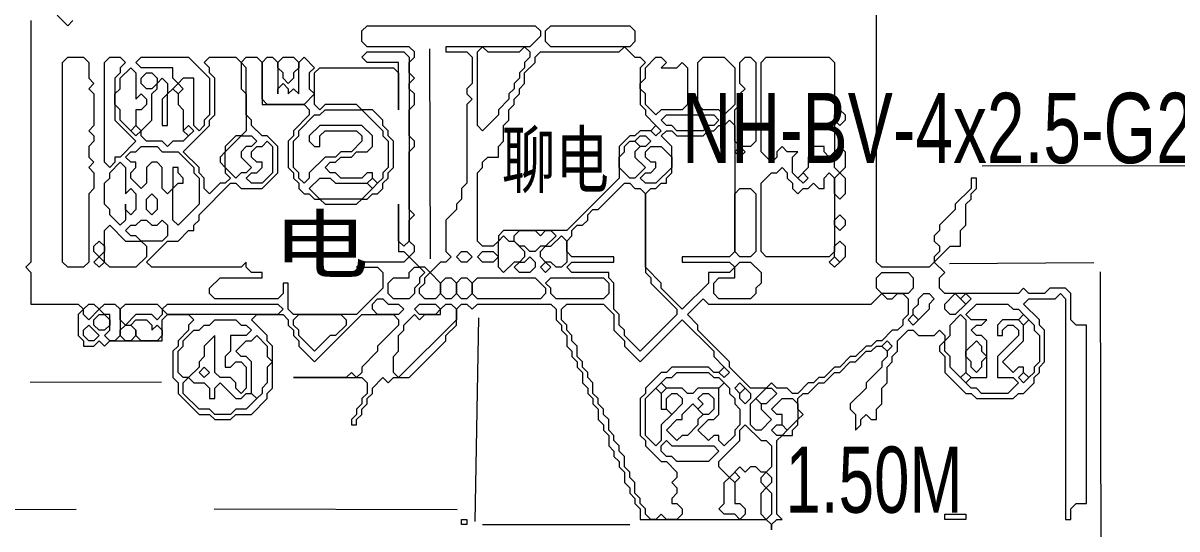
# Model space of a CAD drawing. Extents: x 10 to 1978, y 10 to 1392.
# Drawn here: x 1300.5 to 1520.2, y 586.2 to 682.5 of the extents above; entities that cross this region are included whole.
import ezdxf

# ---------------------------------------------------------------- set-up
doc = ezdxf.new("R2010")
doc.units = 0
for name, color, linetype, lineweight in [('OCR_TEXT', 6, 'Continuous', 0), ('TRACE_CURVE', 6, 'Continuous', 0), ('TRACE_STRAIGHT', 5, 'Continuous', 0), ('TRACE_TEXT_SYMBOL', 6, 'Continuous', 0)]:
    doc.layers.add(name, color=color, linetype=linetype, lineweight=lineweight)
doc.styles.add('wqy-unicode', font='wqy-unicode.lff')

msp = doc.modelspace()

# ---------------------------------------------------------------- linework, layer by layer
at = {"layer": 'TRACE_CURVE', "color": 6}
for points in [[(1481, 649), (1481, 650), (1482, 651), (1482, 653), (1481, 653), (1481, 651), (1478, 648), (1478, 647), (1475, 644), (1475, 643), (1474, 642), (1474, 641), (1475, 640), (1475, 639), (1474, 638), (1474, 637), (1473, 636), (1464, 636), (1463, 637), (1463, 690)], [(1310, 683), (1309, 682), (1307, 684)], [(1302, 683), (1302, 637), (1301, 636), (1302, 635), (1302, 629), (1311, 629), (1312, 628), (1311, 627), (1311, 623), (1312, 622), (1312, 621), (1314, 621), (1315, 622), (1316, 621), (1317, 622), (1327, 622), (1327, 626), (1328, 627), (1332, 627), (1333, 626), (1332, 625), (1332, 624), (1330, 622), (1330, 621), (1329, 620), (1329, 615), (1330, 614), (1330, 612), (1334, 608), (1336, 608), (1337, 607), (1340, 607), (1341, 608), (1344, 608), (1347, 611), (1347, 612), (1348, 613), (1348, 621), (1347, 622), (1347, 623), (1344, 626), (1345, 627), (1350, 627), (1351, 626), (1351, 625)], [(1365, 676), (1366, 677), (1373, 677), (1374, 676), (1374, 641), (1373, 640), (1372, 641), (1372, 648), (1372, 639), (1373, 639), (1374, 638), (1373, 637), (1365, 637), (1364, 636), (1368, 636), (1369, 635), (1369, 632), (1364, 627), (1352, 627), (1351, 628), (1351, 633), (1350, 633), (1350, 631), (1349, 630), (1337, 630), (1336, 631), (1336, 632), (1338, 634), (1346, 634), (1346, 635), (1344, 635), (1343, 636), (1343, 637), (1342, 636), (1325, 636), (1324, 637), (1328, 641), (1330, 641), (1332, 643), (1333, 643), (1333, 644), (1334, 645), (1334, 646), (1340, 652), (1341, 652), (1342, 651), (1346, 651), (1349, 654), (1349, 659), (1347, 661), (1346, 661), (1344, 663), (1344, 664), (1343, 665), (1343, 674), (1342, 675), (1343, 676), (1345, 676), (1346, 675), (1346, 667), (1354, 667), (1355, 666), (1355, 665), (1352, 662)], [(1352, 662), (1352, 661), (1351, 660), (1351, 655), (1352, 654), (1352, 653), (1353, 652), (1353, 651), (1354, 650), (1355, 650), (1356, 649), (1357, 649), (1358, 648), (1364, 648), (1365, 649), (1366, 649), (1367, 650), (1368, 650), (1369, 651), (1369, 652), (1370, 653), (1370, 654), (1371, 655), (1371, 660), (1370, 661), (1370, 662), (1369, 663), (1369, 664), (1367, 666), (1365, 666), (1364, 667), (1358, 667), (1357, 666), (1356, 667), (1356, 673), (1357, 674), (1371, 674), (1372, 673), (1372, 666), (1372, 675), (1366, 675), (1365, 676)], [(1464, 610), (1464, 613), (1465, 614), (1465, 617), (1466, 618), (1466, 619), (1467, 620), (1467, 622), (1469, 624), (1470, 624), (1471, 623), (1474, 623), (1475, 624), (1476, 623), (1476, 622), (1475, 621), (1475, 620), (1476, 619), (1476, 616), (1480, 612), (1481, 612), (1482, 611), (1489, 611), (1490, 612), (1491, 612), (1493, 614), (1493, 615), (1494, 616), (1494, 617), (1495, 618), (1495, 624), (1494, 625), (1494, 626), (1491, 629), (1492, 630), (1497, 630), (1498, 631), (1499, 630), (1499, 588), (1500, 588), (1500, 590), (1501, 591), (1503, 591), (1503, 625), (1501, 625), (1500, 626), (1500, 631), (1499, 632), (1496, 632), (1495, 631), (1492, 631), (1491, 632), (1490, 631), (1476, 631), (1475, 632), (1475, 634), (1476, 635), (1474, 637), (1477, 640), (1479, 640), (1479, 643), (1480, 644), (1480, 648), (1481, 649)], [(1351, 625), (1352, 624), (1352, 623), (1353, 622), (1353, 621), (1356, 618), (1365, 627), (1371, 627), (1372, 626), (1372, 625), (1368, 621), (1368, 620), (1365, 617), (1365, 616), (1364, 615), (1363, 616), (1362, 615), (1352, 615), (1365, 615), (1366, 614), (1366, 612), (1365, 611), (1365, 610), (1364, 609), (1364, 608), (1363, 607), (1363, 606), (1364, 606), (1364, 607), (1365, 608), (1365, 609), (1366, 610), (1366, 611), (1367, 612), (1367, 613), (1369, 615), (1370, 614), (1371, 615), (1374, 615), (1381, 622), (1381, 623), (1383, 625), (1383, 628), (1384, 629), (1385, 629), (1386, 628), (1387, 629), (1401, 629), (1402, 628), (1402, 626), (1403, 625), (1403, 624), (1404, 623), (1404, 621), (1405, 620), (1405, 619), (1406, 618), (1406, 617), (1407, 616), (1407, 614), (1408, 613), (1408, 612), (1409, 611), (1409, 610)], [(1403, 628), (1404, 629), (1411, 629), (1413, 627), (1413, 624), (1415, 622), (1415, 621), (1418, 618), (1426, 626), (1432, 620), (1432, 619), (1434, 617), (1433, 616), (1432, 616), (1431, 617), (1424, 617), (1423, 616), (1422, 616), (1419, 613), (1419, 612), (1418, 611), (1418, 604), (1419, 603), (1419, 602), (1422, 599), (1423, 599), (1425, 597), (1425, 596), (1424, 595), (1425, 594), (1425, 593), (1424, 592), (1424, 591), (1425, 591), (1426, 590), (1426, 589), (1425, 588), (1423, 588), (1422, 589), (1421, 588), (1420, 588), (1419, 589), (1419, 590), (1418, 591), (1418, 592), (1417, 593), (1417, 595), (1416, 596), (1416, 597), (1415, 598), (1415, 600), (1414, 601), (1414, 602), (1413, 603), (1413, 604), (1412, 605), (1412, 607), (1411, 608), (1411, 609), (1410, 610), (1410, 611), (1409, 612), (1409, 614), (1408, 615)], [(1408, 615), (1408, 616), (1407, 617), (1407, 618), (1406, 619), (1406, 621), (1405, 622), (1405, 623), (1404, 624), (1404, 625), (1403, 626), (1403, 628)], [(1409, 610), (1410, 609), (1410, 607), (1411, 606), (1411, 605), (1412, 604), (1412, 602), (1413, 601), (1413, 600), (1414, 599), (1414, 598), (1415, 597), (1415, 595), (1416, 594), (1416, 593), (1417, 592), (1417, 591), (1418, 590), (1418, 588), (1442, 588), (1443, 587), (1443, 586), (1443, 587), (1444, 588), (1445, 588), (1444, 589), (1444, 603), (1445, 604), (1447, 604), (1447, 605), (1448, 606), (1448, 607), (1449, 608), (1448, 609), (1448, 611), (1449, 612), (1450, 612), (1452, 614), (1453, 614), (1455, 616), (1456, 616), (1458, 618), (1459, 618), (1461, 620), (1462, 620), (1463, 621), (1464, 621), (1465, 620), (1465, 619), (1464, 618), (1464, 617), (1461, 614), (1461, 613), (1458, 610), (1458, 609), (1459, 608), (1459, 605), (1460, 606), (1460, 607), (1461, 608), (1462, 607), (1463, 607), (1463, 609), (1464, 610)]]:
    msp.add_lwpolyline(points, dxfattribs=at)
for points in [[(1365, 681), (1366, 682), (1398, 682), (1399, 681), (1399, 680), (1397, 678), (1381, 678), (1381, 677), (1385, 677), (1386, 676), (1386, 671), (1385, 670), (1385, 669), (1386, 668), (1385, 667), (1385, 652), (1384, 651), (1384, 649), (1383, 648), (1383, 647), (1381, 645), (1381, 639), (1382, 638), (1381, 637), (1380, 637), (1378, 635), (1377, 636), (1376, 636), (1374, 638), (1375, 639), (1375, 640), (1374, 641), (1374, 645), (1375, 646), (1374, 647), (1374, 658), (1375, 659), (1375, 660), (1374, 661), (1374, 666), (1375, 667), (1375, 669), (1374, 670), (1374, 671), (1375, 672), (1374, 673), (1374, 675), (1375, 676), (1375, 677), (1374, 678), (1366, 678), (1365, 679)], [(1400, 681), (1401, 682), (1416, 682), (1417, 681), (1417, 679), (1416, 678), (1401, 678), (1400, 679)], [(1414, 677), (1415, 678), (1417, 676), (1418, 676), (1419, 675), (1418, 674), (1418, 667), (1419, 666), (1419, 665), (1421, 663), (1420, 662), (1418, 662), (1417, 661), (1416, 661), (1414, 659), (1414, 653), (1404, 643), (1392, 643), (1391, 642), (1391, 641), (1390, 640), (1388, 640), (1387, 641), (1387, 654), (1388, 655), (1388, 656), (1389, 657), (1391, 657), (1391, 659), (1392, 660), (1392, 663), (1393, 664), (1393, 666), (1394, 667), (1394, 668), (1395, 669), (1395, 670), (1396, 671), (1396, 673), (1398, 675), (1398, 676), (1399, 677)], [(1387, 677), (1388, 678), (1389, 677), (1395, 677), (1396, 678), (1397, 677), (1397, 676), (1396, 675), (1396, 674), (1395, 673), (1395, 672), (1394, 671), (1394, 670), (1393, 669), (1393, 668), (1391, 666), (1391, 665), (1388, 662), (1387, 663)], [(1308, 675), (1309, 676), (1312, 676), (1313, 675), (1313, 672), (1314, 671), (1313, 670), (1314, 669), (1314, 663), (1313, 662), (1314, 661), (1314, 660), (1313, 659), (1313, 657), (1314, 656), (1313, 655), (1314, 654), (1314, 651), (1313, 650), (1313, 637), (1312, 636), (1309, 636), (1308, 637)], [(1316, 675), (1317, 676), (1319, 676), (1320, 675), (1319, 674), (1319, 673), (1318, 672), (1318, 664), (1322, 660), (1319, 657), (1318, 657), (1318, 656), (1317, 655), (1316, 656)], [(1322, 675), (1323, 676), (1332, 676), (1336, 672), (1336, 665), (1335, 664), (1335, 663), (1334, 662), (1333, 663), (1333, 672), (1331, 672), (1330, 671), (1329, 672), (1329, 674), (1323, 674)], [(1335, 675), (1336, 676), (1341, 676), (1342, 675), (1342, 670), (1343, 669), (1343, 662), (1342, 661), (1341, 661), (1339, 659), (1339, 658), (1338, 657), (1338, 656), (1339, 655), (1339, 654), (1340, 653), (1339, 652), (1338, 652), (1336, 650), (1335, 651), (1335, 653), (1334, 654), (1334, 655), (1331, 658), (1336, 663), (1336, 664), (1337, 665), (1337, 672), (1336, 673), (1336, 674)], [(1346, 675), (1347, 676), (1348, 676), (1349, 675), (1349, 669), (1349, 670), (1350, 671), (1351, 670), (1351, 669), (1352, 670), (1353, 669), (1353, 675), (1354, 676), (1356, 674), (1355, 673), (1355, 670), (1356, 669), (1354, 667), (1347, 667), (1346, 668)], [(1349, 675), (1350, 676), (1352, 676), (1353, 675), (1353, 674), (1352, 673), (1352, 672), (1351, 671), (1350, 672), (1350, 673), (1349, 674)], [(1421, 676), (1422, 676), (1423, 675), (1422, 674), (1425, 674), (1426, 675), (1427, 674), (1427, 667), (1426, 666), (1422, 666), (1421, 665), (1419, 667), (1419, 669), (1418, 670), (1418, 671), (1419, 672), (1419, 674)], [(1429, 675), (1430, 676), (1434, 676), (1436, 674), (1436, 667), (1434, 665), (1433, 666), (1430, 666), (1429, 667)], [(1437, 675), (1438, 676), (1439, 676), (1440, 675), (1440, 660), (1439, 659), (1437, 659), (1436, 660), (1436, 666), (1437, 667), (1437, 669), (1438, 670), (1437, 671)], [(1441, 675), (1442, 676), (1454, 676), (1455, 675), (1455, 658), (1454, 657), (1453, 658), (1453, 659), (1451, 659), (1451, 658), (1450, 657), (1450, 655), (1448, 653), (1447, 654), (1447, 657), (1448, 658), (1446, 658), (1445, 659), (1444, 658), (1444, 657), (1443, 656), (1441, 658)], [(1321, 674), (1322, 673), (1322, 668), (1323, 669), (1324, 668), (1324, 667), (1323, 666), (1322, 666), (1322, 663), (1321, 662), (1319, 664), (1319, 666), (1318, 667), (1318, 669), (1319, 670), (1319, 672)], [(1323, 672), (1324, 673), (1325, 673), (1326, 672), (1326, 671), (1325, 670), (1324, 670), (1323, 671)], [(1326, 671), (1327, 672), (1328, 671), (1328, 669), (1327, 668), (1327, 663), (1328, 663), (1328, 669), (1329, 670), (1330, 669), (1330, 667), (1331, 666), (1331, 662), (1332, 661), (1331, 660), (1329, 660), (1328, 659), (1327, 660), (1324, 660), (1323, 661), (1323, 662), (1325, 664), (1325, 669), (1326, 670)], [(1329, 670), (1330, 671), (1331, 670), (1330, 669)], [(1357, 665), (1358, 666), (1365, 666), (1369, 662), (1369, 661), (1370, 660), (1370, 655), (1369, 654), (1369, 653), (1368, 652), (1367, 653), (1367, 654), (1366, 654), (1365, 653), (1361, 653), (1360, 654), (1359, 654), (1358, 655), (1359, 656), (1360, 656), (1361, 657), (1363, 657), (1364, 658), (1366, 658), (1367, 659), (1367, 661), (1365, 663), (1357, 663), (1355, 661), (1355, 660), (1356, 659), (1357, 659), (1357, 661), (1358, 662), (1364, 662), (1365, 661), (1365, 660), (1363, 658), (1361, 658), (1360, 657), (1358, 657), (1355, 654), (1355, 653), (1354, 652), (1353, 653), (1353, 654), (1352, 655), (1352, 660), (1353, 661), (1353, 662), (1356, 665)], [(1455, 665), (1456, 666), (1457, 665), (1457, 664), (1456, 663), (1455, 664)], [(1434, 663), (1435, 664), (1436, 663), (1436, 639), (1435, 638), (1426, 638), (1426, 637), (1435, 637), (1436, 636), (1435, 635), (1431, 635), (1431, 633), (1426, 628), (1422, 632), (1422, 633), (1419, 636), (1419, 650), (1420, 651), (1421, 651), (1422, 652), (1423, 652), (1423, 653), (1424, 654), (1424, 659), (1422, 661), (1423, 662), (1424, 662), (1425, 661), (1430, 661), (1431, 662), (1432, 662), (1433, 663)], [(1422, 664), (1423, 665), (1432, 665), (1433, 664), (1432, 663), (1431, 663), (1430, 662), (1425, 662), (1424, 663), (1423, 663)], [(1321, 662), (1322, 663), (1323, 662), (1322, 661)], [(1331, 662), (1332, 663), (1333, 662), (1332, 661)], [(1420, 662), (1421, 663), (1422, 662), (1421, 661)], [(1342, 661), (1344, 661), (1345, 660), (1344, 659), (1343, 659), (1342, 658), (1342, 657), (1344, 655), (1343, 654), (1342, 654), (1341, 653), (1339, 655), (1339, 658)], [(1346, 659), (1347, 660), (1348, 659), (1348, 654), (1346, 652), (1344, 652), (1343, 653), (1344, 654), (1345, 654), (1346, 655), (1346, 656), (1345, 656), (1344, 657), (1344, 658), (1345, 659)], [(1415, 659), (1416, 660), (1417, 660), (1418, 659), (1417, 658), (1417, 657), (1419, 655), (1417, 653), (1416, 653), (1414, 655), (1414, 657), (1415, 658)], [(1417, 660), (1418, 661), (1419, 661), (1420, 660), (1419, 659), (1418, 659)], [(1322, 658), (1323, 659), (1326, 659), (1327, 658), (1330, 658), (1333, 655), (1333, 654), (1334, 653), (1334, 648), (1330, 644), (1329, 645), (1329, 651), (1330, 652), (1331, 652), (1331, 653), (1330, 654), (1330, 655), (1329, 655), (1329, 651), (1328, 650), (1327, 651), (1327, 655), (1326, 656), (1325, 656), (1324, 655), (1324, 652), (1323, 651), (1321, 653), (1321, 654), (1322, 655), (1322, 656), (1321, 656), (1320, 657), (1321, 658)], [(1419, 658), (1420, 659), (1422, 659), (1424, 657), (1424, 655), (1421, 652), (1419, 652), (1418, 653), (1419, 654), (1420, 654), (1421, 655), (1421, 656), (1420, 656), (1419, 657)], [(1436, 658), (1437, 659), (1438, 658), (1437, 657)], [(1455, 658), (1456, 659), (1457, 658), (1457, 655), (1456, 654), (1455, 655)], [(1319, 656), (1320, 655), (1320, 650), (1321, 651), (1322, 650), (1322, 647), (1321, 646), (1320, 647), (1320, 648), (1320, 645), (1319, 644), (1317, 646), (1317, 647), (1316, 648), (1316, 652), (1317, 653), (1317, 654)], [(1444, 654), (1445, 655), (1446, 654), (1446, 653), (1447, 652), (1447, 651), (1448, 650), (1449, 651), (1450, 651), (1451, 652), (1452, 651), (1453, 651), (1453, 653), (1454, 654), (1455, 653), (1455, 639), (1454, 638), (1442, 638), (1441, 639), (1441, 652), (1443, 654)], [(1357, 653), (1359, 653), (1360, 652), (1366, 652), (1367, 651), (1365, 649), (1357, 649), (1355, 651)], [(1366, 652), (1367, 653), (1368, 652), (1367, 651)], [(1448, 653), (1449, 654), (1450, 653), (1449, 652)], [(1455, 653), (1456, 654), (1457, 653), (1457, 650), (1456, 649), (1455, 650)], [(1415, 652), (1416, 652), (1417, 651), (1418, 651), (1419, 650), (1419, 635), (1420, 634), (1420, 633), (1425, 628), (1425, 627), (1418, 620), (1415, 623), (1415, 624), (1414, 625), (1414, 627), (1413, 628), (1413, 633), (1412, 634), (1412, 635), (1405, 635), (1404, 636), (1405, 637), (1413, 637), (1413, 638), (1405, 638), (1404, 639), (1404, 641), (1405, 642), (1405, 643), (1406, 644), (1407, 644), (1408, 645), (1408, 646), (1409, 647), (1410, 647)], [(1436, 650), (1437, 651), (1439, 651), (1440, 650), (1440, 639), (1439, 638), (1437, 638), (1436, 639)], [(1324, 649), (1325, 650), (1326, 649), (1326, 647), (1325, 646), (1324, 647)], [(1455, 645), (1456, 646), (1457, 645), (1457, 644), (1456, 643), (1455, 644)], [(1316, 643), (1317, 644), (1320, 641), (1323, 641), (1324, 640), (1324, 638), (1322, 636), (1317, 636), (1316, 637)], [(1322, 644), (1323, 645), (1324, 645), (1325, 644), (1326, 644), (1327, 645), (1328, 644), (1328, 642), (1327, 641), (1323, 641), (1322, 642), (1321, 642), (1320, 643), (1321, 644)], [(1391, 641), (1392, 642), (1393, 641), (1394, 641), (1396, 639), (1396, 638), (1395, 637), (1394, 637), (1392, 635), (1391, 636)], [(1394, 642), (1395, 643), (1398, 643), (1399, 642), (1400, 643), (1401, 643), (1402, 642), (1400, 640), (1399, 640), (1398, 639), (1397, 639), (1396, 640), (1395, 640), (1394, 641)], [(1403, 642), (1404, 641), (1404, 637), (1403, 636), (1402, 636), (1401, 637), (1400, 637), (1399, 638), (1399, 639), (1400, 640), (1401, 640)], [(1314, 640), (1315, 641), (1316, 640), (1316, 639), (1315, 638), (1314, 639)], [(1455, 640), (1456, 641), (1457, 640), (1457, 638), (1456, 637), (1455, 638)], [(1314, 637), (1315, 638), (1316, 637), (1315, 636)], [(1383, 638), (1384, 639), (1385, 639), (1386, 638), (1385, 637), (1384, 637)], [(1387, 638), (1388, 639), (1390, 639), (1391, 638), (1390, 637), (1388, 637)], [(1396, 637), (1397, 638), (1398, 637), (1398, 636), (1397, 635), (1395, 635), (1394, 636), (1395, 637)], [(1454, 637), (1455, 638), (1456, 637), (1455, 636)], [(1374, 635), (1375, 636), (1376, 636), (1377, 635), (1376, 634), (1376, 633), (1375, 632), (1375, 631), (1374, 630), (1371, 630), (1370, 631), (1370, 633), (1371, 634), (1374, 634)], [(1377, 634), (1378, 635), (1380, 633), (1380, 631), (1379, 630), (1377, 630), (1376, 631), (1376, 632), (1377, 633)], [(1399, 636), (1400, 637), (1401, 636), (1400, 635)], [(1436, 636), (1437, 637), (1439, 637), (1441, 635), (1441, 633), (1440, 632), (1440, 631), (1439, 630), (1433, 630), (1432, 631), (1432, 633), (1433, 634), (1436, 634)], [(1463, 634), (1464, 635), (1469, 635), (1470, 634), (1470, 632), (1469, 631), (1464, 631), (1463, 632)], [(1380, 633), (1381, 634), (1382, 634), (1383, 633), (1383, 631), (1382, 630), (1381, 630), (1380, 631)], [(1383, 633), (1384, 634), (1385, 634), (1386, 633), (1386, 631), (1385, 630), (1384, 630), (1383, 631)], [(1386, 633), (1387, 634), (1398, 634), (1400, 632), (1400, 631), (1399, 630), (1387, 630), (1386, 631)], [(1400, 633), (1401, 634), (1411, 634), (1412, 633), (1412, 631), (1411, 630), (1402, 630), (1401, 631), (1401, 632)], [(1464, 631), (1465, 630), (1466, 630), (1467, 631), (1468, 631), (1469, 630), (1469, 627), (1468, 626), (1468, 625), (1467, 624), (1466, 624), (1464, 622), (1463, 622), (1462, 621), (1461, 621), (1459, 619), (1458, 619), (1456, 617), (1455, 617), (1453, 615), (1452, 615), (1451, 614), (1450, 614), (1448, 612), (1447, 612), (1446, 613), (1444, 613), (1443, 614), (1442, 613), (1439, 613), (1435, 617), (1435, 618), (1429, 624), (1429, 625), (1427, 627), (1430, 630), (1431, 629), (1462, 629)], [(1471, 630), (1472, 631), (1473, 631), (1474, 630), (1473, 629), (1473, 628), (1471, 626), (1470, 627), (1470, 628), (1471, 629)], [(1478, 631), (1480, 629), (1478, 627), (1477, 627), (1476, 628), (1476, 629)], [(1479, 630), (1480, 631), (1481, 630), (1480, 629)], [(1312, 628), (1313, 629), (1314, 629), (1315, 628), (1313, 626), (1312, 627)], [(1315, 628), (1316, 629), (1318, 629), (1319, 628), (1319, 623), (1318, 622), (1317, 622), (1316, 623), (1317, 624), (1317, 627), (1316, 627)], [(1319, 628), (1320, 629), (1326, 629), (1327, 628), (1327, 627), (1326, 626), (1325, 627), (1322, 627), (1320, 625), (1319, 626)], [(1327, 628), (1328, 629), (1349, 629), (1350, 628), (1349, 627), (1328, 627)], [(1367, 629), (1368, 630), (1369, 630), (1370, 629), (1372, 629), (1373, 628), (1372, 627), (1368, 627), (1367, 628)], [(1380, 628), (1381, 629), (1382, 629), (1383, 628), (1383, 626), (1372, 615), (1371, 616), (1371, 619), (1372, 620), (1372, 623), (1373, 624), (1373, 625), (1375, 627), (1376, 626), (1377, 627), (1380, 627)], [(1375, 628), (1376, 629), (1379, 629), (1380, 628), (1379, 627), (1376, 627)], [(1482, 629), (1488, 629), (1489, 628), (1490, 628), (1491, 627), (1490, 626), (1487, 626), (1486, 625), (1486, 623), (1487, 623), (1487, 624), (1488, 625), (1489, 625), (1490, 624), (1490, 623), (1486, 619), (1486, 615), (1489, 615), (1490, 614), (1488, 612), (1483, 612), (1482, 613), (1481, 613), (1480, 614), (1481, 615), (1484, 615), (1484, 622), (1483, 623), (1482, 623), (1481, 624), (1482, 625), (1483, 625), (1484, 626), (1481, 626), (1480, 627)], [(1314, 626), (1315, 627), (1316, 627), (1317, 626), (1317, 625), (1316, 624), (1315, 624), (1314, 625)], [(1352, 626), (1353, 627), (1361, 627), (1362, 626), (1362, 625), (1360, 623), (1359, 623), (1356, 620), (1353, 623), (1353, 624), (1352, 625)], [(1469, 626), (1470, 627), (1471, 626), (1470, 625)], [(1479, 627), (1480, 626), (1480, 616), (1479, 615), (1477, 617), (1477, 619), (1476, 620), (1476, 622), (1477, 623), (1477, 625)], [(1490, 626), (1491, 627), (1492, 626), (1491, 625)], [(1312, 624), (1313, 625), (1315, 623), (1314, 622), (1313, 622), (1312, 623)], [(1319, 624), (1320, 625), (1321, 625), (1322, 624), (1322, 623), (1321, 622), (1320, 622), (1319, 623)], [(1321, 625), (1322, 626), (1324, 626), (1325, 625), (1325, 624), (1326, 625), (1327, 624), (1327, 623), (1326, 622), (1323, 622), (1322, 623), (1322, 624)], [(1336, 625), (1337, 626), (1341, 626), (1342, 625), (1343, 625), (1344, 624), (1343, 623), (1340, 623), (1340, 620), (1339, 619), (1339, 617), (1340, 617), (1341, 618), (1342, 618), (1343, 617), (1343, 613), (1342, 612), (1341, 613), (1341, 614), (1340, 615), (1338, 615), (1337, 616), (1337, 623), (1335, 621), (1335, 619), (1334, 618), (1334, 617), (1332, 615), (1331, 615), (1330, 616), (1330, 620), (1331, 621), (1331, 622), (1333, 624), (1334, 624), (1335, 625)], [(1491, 625), (1492, 626), (1493, 625), (1493, 624), (1494, 623), (1494, 618), (1493, 617), (1493, 616), (1492, 615), (1491, 616), (1491, 617), (1490, 617), (1489, 616), (1487, 618), (1491, 622)], [(1344, 622), (1345, 623), (1347, 621), (1347, 619), (1348, 618), (1347, 617), (1347, 614), (1346, 613), (1346, 612), (1345, 611), (1344, 612), (1344, 618), (1343, 619), (1342, 619), (1341, 620), (1343, 622)], [(1464, 621), (1465, 622), (1466, 621), (1465, 620)], [(1482, 622), (1483, 621), (1483, 620), (1484, 619), (1483, 618), (1483, 617), (1482, 616), (1481, 617), (1481, 618), (1480, 619), (1480, 620)], [(1334, 616), (1335, 617), (1336, 616), (1335, 615)], [(1424, 615), (1425, 616), (1431, 616), (1432, 615), (1433, 615), (1434, 614), (1433, 613), (1429, 613), (1428, 612), (1427, 612), (1426, 613), (1423, 613), (1422, 614), (1423, 615)], [(1433, 616), (1434, 617), (1435, 616), (1434, 615)], [(1479, 615), (1480, 616), (1481, 615), (1480, 614)], [(1490, 615), (1491, 616), (1492, 615), (1491, 614)], [(1331, 614), (1332, 615), (1333, 614), (1335, 614), (1336, 613), (1336, 611), (1337, 611), (1337, 613), (1338, 614), (1341, 611), (1342, 611), (1343, 612), (1344, 612), (1345, 611), (1343, 609), (1341, 609), (1340, 608), (1337, 608), (1336, 609), (1334, 609), (1331, 612)], [(1421, 613), (1422, 612), (1422, 609), (1423, 609), (1424, 608), (1422, 606), (1422, 603), (1421, 602), (1419, 604), (1419, 611)], [(1421, 613), (1422, 614), (1423, 613), (1422, 612)], [(1433, 613), (1434, 614), (1435, 613), (1435, 612), (1436, 611), (1436, 610), (1437, 609), (1437, 606), (1436, 605), (1436, 604), (1434, 602), (1433, 603), (1433, 604), (1432, 604), (1431, 603), (1429, 605), (1431, 607), (1432, 607), (1433, 608)], [(1436, 613), (1437, 614), (1438, 613), (1437, 612)], [(1437, 612), (1438, 613), (1439, 612), (1439, 611), (1438, 610), (1437, 611)], [(1442, 613), (1443, 613), (1444, 612), (1442, 610), (1441, 610), (1440, 611)], [(1423, 611), (1424, 612), (1425, 612), (1426, 611), (1426, 610), (1424, 608), (1423, 609)], [(1429, 611), (1430, 612), (1431, 612), (1432, 611), (1432, 609), (1431, 608), (1430, 608), (1429, 609), (1430, 610)], [(1439, 610), (1440, 611), (1441, 610), (1441, 609), (1443, 607), (1441, 605), (1440, 605), (1439, 606)], [(1445, 611), (1447, 611), (1448, 610), (1448, 607), (1446, 605), (1445, 606), (1445, 608), (1444, 608), (1443, 609)], [(1428, 610), (1430, 608), (1429, 607), (1429, 606), (1427, 604), (1426, 604), (1425, 603), (1423, 605), (1425, 607), (1426, 607), (1426, 608)], [(1437, 605), (1438, 606), (1441, 603), (1442, 603), (1443, 602), (1443, 598), (1442, 597), (1441, 597), (1440, 598), (1439, 598), (1438, 597), (1437, 598), (1435, 596), (1433, 598), (1433, 599), (1437, 603)], [(1443, 605), (1444, 606), (1445, 606), (1446, 605), (1445, 604), (1444, 604)], [(1422, 602), (1423, 603), (1424, 602), (1432, 602), (1433, 601), (1431, 599), (1425, 599), (1424, 600), (1423, 600), (1422, 601)], [(1434, 595), (1435, 596), (1436, 595), (1436, 591), (1437, 591), (1438, 590), (1438, 589), (1437, 588), (1436, 589), (1434, 589), (1433, 590), (1434, 591)], [(1435, 596), (1436, 597), (1437, 596), (1436, 595)], [(1441, 596), (1442, 597), (1443, 596), (1443, 595), (1442, 594), (1441, 595)], [(1441, 593), (1442, 594), (1443, 593), (1443, 589), (1442, 588), (1441, 589)]]:
    msp.add_lwpolyline(points, close=True, dxfattribs=at)
at = {"layer": 'TRACE_STRAIGHT', "color": 5}
for p, q in [((1377.9, 677.62), (1377.99, 637.62)), ((1483.12, 655.31), (1531.88, 655.4)), ((1476.87, 636.71), (1504.38, 636.91)), ((1505.58, 635.13), (1506, 445.12)), ((1386.6, 587.63), (1387.28, 626.39)), ((1301.87, 614.14), (1326.87, 614.18)), ((1260.62, 589.82), (1310.63, 589.93)), ((1336.87, 589.99), (1383.13, 589.91)), ((1388, 587), (1416, 587))]:
    msp.add_line(p, q, dxfattribs=at)
at = {"layer": 'TRACE_TEXT_SYMBOL', "color": 6}
for points in [[(1476, 589), (1480, 589), (1480, 588), (1476, 588)], [(1384, 588), (1385, 588), (1385, 587), (1384, 587)]]:
    msp.add_lwpolyline(points, close=True, dxfattribs=at)

# ---------------------------------------------------------------- texts
at = {"layer": 'OCR_TEXT', "color": 6, "style": 'wqy-unicode'}
for s, height, width, p in [('NH-BV-4x2.5-G20.WC消火检启泵载路', 13.3858, 0.72, (1426.01, 655.83)), ('聊电', 10.372, 0.72, (1391.68, 651.3)), ('电', 10.56, 1.275671, (1348, 635.09)), ('1.50M', 12.594, 0.72, (1445.66, 589.27))]:
    msp.add_text(s, height=height, dxfattribs=dict(at, width=width)).set_placement(p)

doc.saveas('drawing.dxf')
